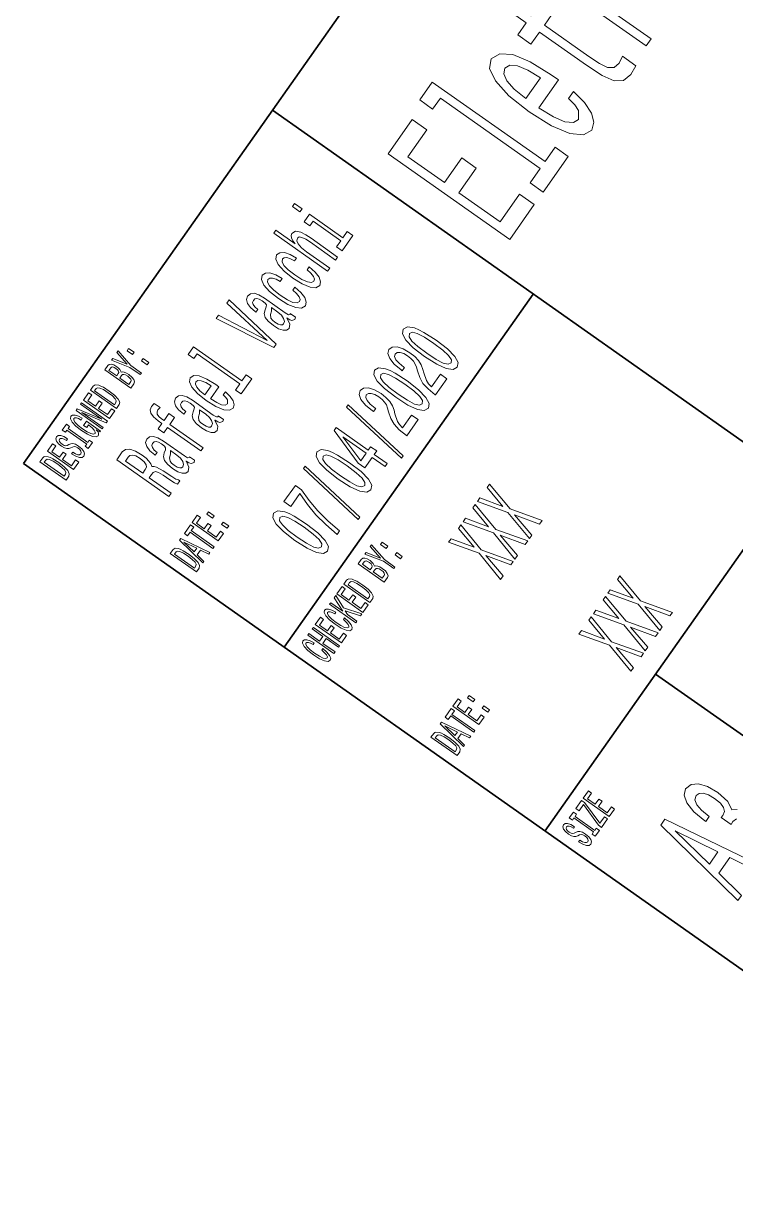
# Model space of a CAD drawing. Extents: x -102847 to 46781, y 197 to 139301.
# Drawn here: x 343 to 14575, y 37647 to 61133 of the extents above; entities that cross this region are included whole.
import ezdxf

# ---------------------------------------------------------------- set-up
doc = ezdxf.new("R2010")
doc.units = 0

# ---------------------------------------------------------------- blocks, each defined once
blk = doc.blocks.new('Eletronics Cover 2 Upper')
at = {"color": 7, "lineweight": 35}
for p, q in [((220, 10), (220, 70)), ((220, 70), (410, 70)), ((265, 14), (265, 70)), ((220, 55), (265, 55)), ((220, 40), (385, 40)), ((240, 14), (240, 40))]:
    blk.add_line(p, q, dxfattribs=at)
at = {"color": 7, "lineweight": 13}
for points in [[(221.648422, 69.418587), (221.149139, 69.418587), (221.149139, 67.918587), (221.648422, 67.918587), (221.884003, 67.966141), (222.059082, 68.110947), (222.167145, 68.346542), (222.206055, 68.668587), (222.171463, 68.997116), (222.128235, 69.126801), (222.067719, 69.230545), (221.892654, 69.371033), (221.778091, 69.405617)], [(221.633286, 69.239189), (221.797546, 69.206772), (221.909943, 69.107346), (221.976944, 68.930115), (221.998566, 68.668587), (221.974777, 68.415703), (221.907776, 68.238472), (221.793228, 68.132561), (221.633286, 68.097984), (221.350143, 68.097984), (221.350143, 69.239189)], [(222.497833, 67.918587), (223.448853, 67.918587), (223.448853, 68.100143), (222.696686, 68.100143), (222.696686, 68.60807), (223.366714, 68.60807), (223.366714, 68.78746), (222.696686, 68.78746), (222.696686, 69.23703), (223.431549, 69.23703), (223.431549, 69.418587), (222.497833, 69.418587)], [(223.911377, 68.413544), (223.714691, 68.413544), (223.757919, 68.184441), (223.865997, 68.015846), (224.032425, 67.914261), (224.257202, 67.877518), (224.479828, 67.912102), (224.646255, 68.007202), (224.752167, 68.156342), (224.791061, 68.353027), (224.758652, 68.530258), (224.667862, 68.644814), (224.520889, 68.720459), (224.324203, 68.776657), (224.155624, 68.817719), (224.045395, 68.865273), (223.982712, 68.934441), (223.963257, 69.042503), (223.982712, 69.139771), (224.03891, 69.213257), (224.125366, 69.26297), (224.244232, 69.280258), (224.36528, 69.258644), (224.460373, 69.200287), (224.523056, 69.103027), (224.553314, 68.971184), (224.75, 68.971184), (224.75, 68.975502), (224.715424, 69.178673), (224.613831, 69.329971), (224.453888, 69.425072), (224.237747, 69.457489), (224.043228, 69.425072), (223.891937, 69.33429), (223.794662, 69.193802), (223.760086, 69.012245), (223.788177, 68.850143), (223.870316, 68.739914), (224, 68.666428), (224.177231, 68.610229), (224.35231, 68.560516), (224.484146, 68.51297), (224.564117, 68.443802), (224.592224, 68.331413), (224.566284, 68.216858), (224.499283, 68.130402), (224.39769, 68.07637), (224.265854, 68.059074), (224.118881, 68.082855), (224.006485, 68.152016), (223.935165, 68.264404)], [(225.454605, 68.100143), (225.177948, 68.100143), (225.177948, 67.918587), (225.930115, 67.918587), (225.930115, 68.100143), (225.653458, 68.100143), (225.653458, 69.23703), (225.930115, 69.23703), (225.930115, 69.418587), (225.177948, 69.418587), (225.177948, 69.23703), (225.454605, 69.23703)], [(227.250717, 68.119598), (227.28746, 67.918587), (227.395538, 67.918587), (227.395538, 68.729103), (226.848709, 68.729103), (226.848709, 68.545387), (227.185883, 68.545387), (227.185883, 68.532417), (227.159943, 68.333572), (227.090775, 68.1866), (226.984863, 68.093658), (226.853027, 68.0634), (226.706055, 68.102303), (226.591492, 68.219017), (226.518005, 68.411385), (226.492081, 68.675072), (226.515854, 68.9366), (226.58934, 69.12896), (226.706055, 69.245674), (226.863831, 69.286743), (226.971909, 69.265129), (227.060516, 69.204613), (227.125366, 69.103027), (227.162109, 68.966858), (227.376083, 68.966858), (227.319885, 69.174347), (227.213974, 69.329971), (227.064835, 69.425072), (226.876801, 69.459656), (226.630402, 69.405617), (226.444519, 69.247841), (226.325653, 68.999275), (226.284576, 68.668587), (226.325653, 68.335732), (226.444519, 68.087173), (226.619598, 67.92939), (226.840057, 67.877518), (226.963257, 67.894814), (227.073486, 67.938042), (227.168594, 68.013687)], [(227.663544, 67.918587), (227.842941, 67.918587), (227.842941, 69.148415), (228.417862, 67.918587), (228.649139, 67.918587), (228.649139, 69.418587), (228.467575, 69.418587), (228.467575, 68.188759), (227.899139, 69.418587), (227.663544, 69.418587)], [(229.003601, 67.918587), (229.954605, 67.918587), (229.954605, 68.100143), (229.202454, 68.100143), (229.202454, 68.60807), (229.872482, 68.60807), (229.872482, 68.78746), (229.202454, 68.78746), (229.202454, 69.23703), (229.937317, 69.23703), (229.937317, 69.418587), (229.003601, 69.418587)], [(230.756485, 69.418587), (230.257202, 69.418587), (230.257202, 67.918587), (230.756485, 67.918587), (230.992081, 67.966141), (231.167145, 68.110947), (231.275223, 68.346542), (231.314117, 68.668587), (231.279541, 68.997116), (231.236313, 69.126801), (231.175797, 69.230545), (231.000717, 69.371033), (230.886169, 69.405617)], [(230.741348, 69.239189), (230.905624, 69.206772), (231.018005, 69.107346), (231.085022, 68.930115), (231.106628, 68.668587), (231.082855, 68.415703), (231.015854, 68.238472), (230.901291, 68.132561), (230.741348, 68.097984), (230.458221, 68.097984), (230.458221, 69.239189)], [(233.631119, 68.729103), (233.782425, 68.854469), (233.82132, 68.938759), (233.83429, 69.042503), (233.806198, 69.204613), (233.721909, 69.321327), (233.585739, 69.392647), (233.395538, 69.418587), (232.861679, 69.418587), (232.861679, 67.918587), (233.425797, 67.918587), (233.626801, 67.948845), (233.77594, 68.03746), (233.868881, 68.177956), (233.901291, 68.368156), (233.881851, 68.495674), (233.829971, 68.601585), (233.745682, 68.67939)], [(233.354462, 68.796112), (233.060516, 68.796112), (233.060516, 69.239189), (233.371765, 69.239189), (233.48848, 69.226227), (233.570602, 69.187317), (233.620316, 69.120316), (233.637604, 69.020889), (233.618164, 68.921471), (233.566284, 68.852303), (233.477661, 68.809074)], [(234.77449, 67.918587), (234.77449, 68.525932), (235.267288, 69.420746), (235.042511, 69.420746), (234.672913, 68.709656), (234.298996, 69.420746), (234.059082, 69.420746), (234.573486, 68.51297), (234.573486, 67.918587)], [(233.402023, 68.097984), (233.060516, 68.097984), (233.060516, 68.614555), (233.382568, 68.614555), (233.518738, 68.599426), (233.615997, 68.554031), (233.674347, 68.476227), (233.693802, 68.363831), (233.674347, 68.244957), (233.620316, 68.162827), (233.529541, 68.113113)], [(235.814117, 68.757202), (236.112396, 68.757202), (236.112396, 69.079247), (235.814117, 69.079247)], [(235.814117, 67.918587), (236.112396, 67.918587), (236.112396, 68.240631), (235.814117, 68.240631)], [(225.92218, 63.520172), (226.324203, 63.520172), (226.324203, 64.786743), (226.734863, 64.786743), (227.03746, 64.773773), (227.227661, 64.713257), (227.331406, 64.570602), (227.374634, 64.315559), (227.39624, 63.926514), (227.42218, 63.671471), (227.47406, 63.520172), (227.927948, 63.520172), (227.927948, 63.602306), (227.828522, 63.723343), (227.793945, 63.948128), (227.763687, 64.432274), (227.690201, 64.791069), (227.590775, 64.903458), (227.43515, 64.985588), (227.608063, 65.093658), (227.729095, 65.244957), (227.806915, 65.435158), (227.83284, 65.664261), (227.772324, 66.027374), (227.599411, 66.299713), (227.314117, 66.463974), (226.925064, 66.520172), (225.92218, 66.520172)], [(231.723343, 65.439484), (231.723343, 63.520172), (232.103745, 63.520172), (232.103745, 65.439484), (232.968292, 65.439484), (232.968292, 65.763687), (232.103745, 65.763687), (232.103745, 65.906342), (232.134003, 66.079247), (232.233429, 66.195969), (232.402008, 66.265129), (232.644089, 66.291069), (232.968292, 66.273773), (232.968292, 66.602303), (232.557632, 66.623917), (232.185867, 66.585014), (231.926498, 66.4683), (231.770889, 66.265129), (231.723343, 65.975502), (231.723343, 65.763687), (231.027374, 65.763687), (231.027374, 65.439484)], [(239.759354, 66.304031), (239.759354, 63.840057), (238.976944, 63.840057), (238.976944, 63.520172), (240.917862, 63.520172), (240.917862, 63.840057), (240.139771, 63.840057), (240.139771, 66.623917), (239.162811, 66.623917), (239.162811, 66.304031)], [(245.854462, 66.524498), (245.102295, 63.969738), (244.328522, 66.524498), (243.917862, 66.524498), (244.886154, 63.520172), (245.318436, 63.520172), (246.265121, 66.524498)], [(254.616714, 63.520172), (254.997116, 63.520172), (254.997116, 64.860229), (255.036026, 65.167145), (255.161377, 65.39193), (255.355896, 65.530258), (255.615265, 65.58213), (255.822769, 65.538902), (255.952454, 65.422188), (256.017273, 65.227661), (256.03891, 64.9683), (256.03891, 63.520172), (256.419312, 63.520172), (256.419312, 65.046112), (256.402008, 65.353027), (256.324219, 65.60807), (256.069153, 65.841499), (255.671463, 65.92363), (255.455322, 65.893372), (255.269455, 65.811241), (255.113831, 65.681557), (254.997116, 65.504318), (254.997116, 66.623917), (254.616714, 66.623917)], [(258.394806, 66.623917), (257.992798, 66.623917), (257.992798, 66.191643), (258.394806, 66.191643)], [(226.812668, 66.15274), (227.076355, 66.126801), (227.262238, 66.04467), (227.378952, 65.893372), (227.417862, 65.655617), (227.374634, 65.4049), (227.257919, 65.253601), (227.059067, 65.175789), (226.786743, 65.154175), (226.324203, 65.154175), (226.324203, 66.15274)], [(229.97261, 63.822765), (229.97261, 63.809799), (229.994232, 63.662823), (230.059067, 63.559078), (230.331406, 63.476944), (230.543213, 63.511528), (230.543213, 63.805473), (230.452438, 63.792507), (230.331406, 63.848701), (230.309784, 64.021614), (230.309784, 65.223343), (230.257919, 65.530258), (230.106628, 65.746399), (229.842926, 65.876083), (229.471176, 65.92363), (229.108063, 65.871758), (228.840057, 65.724785), (228.671463, 65.495674), (228.615265, 65.193085), (228.615265, 65.167145), (228.956772, 65.167145), (228.98703, 65.348701), (229.082123, 65.478386), (229.237747, 65.556198), (229.458206, 65.586456), (229.670029, 65.564842), (229.82132, 65.5), (229.912094, 65.387604), (229.942352, 65.231987), (229.925064, 65.05043), (229.855896, 64.959656), (229.682983, 64.916428), (229.35878, 64.881844), (228.98703, 64.804031), (228.723343, 64.665703), (228.567719, 64.44957), (228.520172, 64.129684), (228.5634, 63.844379), (228.697403, 63.632565), (228.913544, 63.498558), (229.211807, 63.451008), (229.613831, 63.541786)], [(235.177231, 63.822765), (235.177231, 63.809799), (235.198837, 63.662823), (235.263687, 63.559078), (235.536011, 63.476944), (235.747833, 63.511528), (235.747833, 63.805473), (235.657059, 63.792507), (235.536011, 63.848701), (235.514404, 64.021614), (235.514404, 65.223343), (235.462524, 65.530258), (235.311234, 65.746399), (235.047546, 65.876083), (234.675781, 65.92363), (234.312668, 65.871758), (234.044662, 65.724785), (233.876068, 65.495674), (233.819885, 65.193085), (233.819885, 65.167145), (234.161377, 65.167145), (234.191635, 65.348701), (234.286743, 65.478386), (234.442352, 65.556198), (234.662811, 65.586456), (234.874634, 65.564842), (235.025925, 65.5), (235.116714, 65.387604), (235.146973, 65.231987), (235.129669, 65.05043), (235.060516, 64.959656), (234.887604, 64.916428), (234.5634, 64.881844), (234.191635, 64.804031), (233.927948, 64.665703), (233.772324, 64.44957), (233.724777, 64.129684), (233.768005, 63.844379), (233.902008, 63.632565), (234.118149, 63.498558), (234.416412, 63.451008), (234.818436, 63.541786)], [(236.733429, 64.570602), (238.255035, 64.570602), (238.259354, 64.747841), (238.190201, 65.244957), (238, 65.616714), (237.697403, 65.841499), (237.29538, 65.92363), (236.902008, 65.837173), (236.599411, 65.5951), (236.404892, 65.201729), (236.335724, 64.682999), (236.400574, 64.151299), (236.595093, 63.762245), (236.893372, 63.520172), (237.28241, 63.438038), (237.619583, 63.494236), (237.89624, 63.641209), (238.099411, 63.874638), (238.216125, 64.185875), (237.840057, 64.185875), (237.762238, 64.01297), (237.649841, 63.883286), (237.329971, 63.779537), (237.083572, 63.827087), (236.89769, 63.978386), (236.776657, 64.224785), (236.733429, 64.557632)], [(248.188751, 63.822765), (248.188751, 63.809799), (248.210373, 63.662823), (248.275208, 63.559078), (248.547546, 63.476944), (248.759354, 63.511528), (248.759354, 63.805473), (248.668579, 63.792507), (248.547546, 63.848701), (248.525925, 64.021614), (248.525925, 65.223343), (248.47406, 65.530258), (248.322754, 65.746399), (248.059067, 65.876083), (247.687317, 65.92363), (247.324203, 65.871758), (247.056183, 65.724785), (246.887604, 65.495674), (246.831406, 65.193085), (246.831406, 65.167145), (247.172913, 65.167145), (247.203156, 65.348701), (247.298264, 65.478386), (247.453888, 65.556198), (247.674347, 65.586456), (247.886169, 65.564842), (248.03746, 65.5), (248.128235, 65.387604), (248.158493, 65.231987), (248.141205, 65.05043), (248.072037, 64.959656), (247.899124, 64.916428), (247.574921, 64.881844), (247.203156, 64.804031), (246.939468, 64.665703), (246.783859, 64.44957), (246.736298, 64.129684), (246.779541, 63.844379), (246.913544, 63.632565), (247.129669, 63.498558), (247.427948, 63.451008), (247.829971, 63.541786)], [(250.890488, 65.072044), (251.266571, 65.072044), (251.188751, 65.41787), (251.002869, 65.690201), (250.713257, 65.858788), (250.337173, 65.92363), (249.92218, 65.837173), (249.606628, 65.5951), (249.407776, 65.201729), (249.338608, 64.674355), (249.403458, 64.151299), (249.597977, 63.762245), (249.904892, 63.520172), (250.324203, 63.438038), (250.695953, 63.50288), (250.98558, 63.684437), (251.184433, 63.969738), (251.270889, 64.350143), (250.907776, 64.350143), (250.842926, 64.10807), (250.721893, 63.926514), (250.548981, 63.814121), (250.337173, 63.779537), (250.073486, 63.835735), (249.883286, 64.008644), (249.766571, 64.289627), (249.727661, 64.687317), (249.766571, 65.07637), (249.887604, 65.357346), (250.082123, 65.530258), (250.337173, 65.590775), (250.561951, 65.551872), (250.730545, 65.452446), (250.842926, 65.288185)], [(253.492798, 65.072044), (253.868866, 65.072044), (253.791061, 65.41787), (253.605179, 65.690201), (253.315552, 65.858788), (252.939484, 65.92363), (252.52449, 65.837173), (252.208923, 65.5951), (252.010086, 65.201729), (251.940918, 64.674355), (252.005753, 64.151299), (252.200287, 63.762245), (252.507202, 63.520172), (252.926514, 63.438038), (253.298264, 63.50288), (253.587891, 63.684437), (253.786743, 63.969738), (253.873199, 64.350143), (253.510086, 64.350143), (253.445236, 64.10807), (253.324203, 63.926514), (253.151291, 63.814121), (252.939484, 63.779537), (252.675781, 63.835735), (252.48558, 64.008644), (252.368866, 64.289627), (252.329971, 64.687317), (252.368866, 65.07637), (252.489914, 65.357346), (252.684433, 65.530258), (252.939484, 65.590775), (253.164261, 65.551872), (253.332855, 65.452446), (253.445236, 65.288185)], [(258.381836, 63.840057), (258.381836, 65.763687), (257.404907, 65.763687), (257.404907, 65.439484), (258.001434, 65.439484), (258.001434, 63.840057), (257.223328, 63.840057), (257.223328, 63.520172), (259.168579, 63.520172), (259.168579, 63.840057)], [(236.733429, 64.890488), (236.780975, 65.188759), (236.89769, 65.409218), (237.074921, 65.543228), (237.30835, 65.590775), (237.53746, 65.543228), (237.714691, 65.409218), (237.822754, 65.188759), (237.861664, 64.890488)], [(229.929382, 64.332855), (229.877518, 64.10807), (229.739182, 63.935158), (229.531693, 63.822765), (229.276657, 63.783859), (229.112381, 63.805473), (228.995667, 63.874638), (228.92218, 63.995678), (228.900574, 64.164261), (228.917862, 64.315559), (228.98703, 64.42363), (229.263687, 64.54467), (229.613831, 64.596542), (229.929382, 64.700287)], [(235.134003, 64.332855), (235.082123, 64.10807), (234.943802, 63.935158), (234.736298, 63.822765), (234.481262, 63.783859), (234.317001, 63.805473), (234.200287, 63.874638), (234.126801, 63.995678), (234.105179, 64.164261), (234.122467, 64.315559), (234.191635, 64.42363), (234.468292, 64.54467), (234.818436, 64.596542), (235.134003, 64.700287)], [(248.145523, 64.332855), (248.093658, 64.10807), (247.955322, 63.935158), (247.747833, 63.822765), (247.492783, 63.783859), (247.328522, 63.805473), (247.211807, 63.874638), (247.138321, 63.995678), (247.116714, 64.164261), (247.134003, 64.315559), (247.203156, 64.42363), (247.479828, 64.54467), (247.829971, 64.596542), (248.145523, 64.700287)], [(268.233459, 57.380402), (272.671478, 57.380402), (272.671478, 58.227665), (269.161407, 58.227665), (269.161407, 60.59798), (272.288208, 60.59798), (272.288208, 61.435158), (269.161407, 61.435158), (269.161407, 63.533138), (272.59079, 63.533138), (272.59079, 64.380402), (268.233459, 64.380402)], [(276.100891, 63.87608), (276.100891, 58.126801), (274.275238, 58.126801), (274.275238, 57.380402), (278.804047, 57.380402), (278.804047, 58.126801), (276.988495, 58.126801), (276.988495, 64.622475), (274.708954, 64.622475), (274.708954, 63.87608)], [(287.670044, 61.858788), (287.670044, 59.145531), (287.73056, 58.268009), (288.013, 57.662823), (288.57782, 57.309795), (289.536041, 57.188759), (290.585022, 57.239193), (290.585022, 58.00576), (289.818451, 57.945244), (289.122498, 58.025936), (288.749298, 58.278095), (288.587921, 58.701729), (288.557648, 59.296829), (288.557648, 61.858788), (290.585022, 61.858788), (290.585022, 62.615273), (288.557648, 62.615273), (288.557648, 64.198845), (287.670044, 64.198845), (287.670044, 62.615273), (286.136902, 62.615273), (286.136902, 61.858788)], [(281.184448, 59.831409), (284.734894, 59.831409), (284.744965, 60.244953), (284.583588, 61.404896), (284.139801, 62.272331), (283.433746, 62.796829), (282.495697, 62.988472), (281.57782, 62.786743), (280.871765, 62.221901), (280.417877, 61.304031), (280.2565, 60.093658), (280.407806, 58.853024), (280.861694, 57.945244), (281.557648, 57.380402), (282.465454, 57.188759), (283.252197, 57.319881), (283.897705, 57.662823), (284.371765, 58.207493), (284.644104, 58.933716), (283.766602, 58.933716), (283.585022, 58.530258), (283.322784, 58.227665), (282.576385, 57.985588), (282.001465, 58.096539), (281.567749, 58.449566), (281.285309, 59.024494), (281.184448, 59.801151)], [(292.884735, 57.380402), (293.772369, 57.380402), (293.772369, 60.476944), (293.863129, 61.223343), (294.135468, 61.757923), (294.579285, 62.080688), (295.174377, 62.191643), (295.618164, 62.121037), (295.951019, 61.919308), (296.152771, 61.576366), (296.223358, 61.112389), (297.121063, 61.112389), (297.000031, 61.929394), (296.667175, 62.514408), (296.112427, 62.867432), (295.355927, 62.988472), (294.841522, 62.90778), (294.397705, 62.706051), (294.004333, 62.36311), (293.69165, 61.899132), (293.69165, 62.796829), (292.884735, 62.796829)], [(221.648422, 61.918587), (221.149139, 61.918587), (221.149139, 60.418587), (221.648422, 60.418587), (221.884003, 60.466137), (222.059082, 60.61095), (222.167145, 60.846542), (222.206055, 61.168587), (222.171463, 61.497116), (222.128235, 61.626801), (222.067719, 61.730545), (221.892654, 61.871037), (221.778091, 61.905617)], [(222.294662, 60.418587), (222.493515, 60.418587), (222.651291, 60.859509), (223.25, 60.859509), (223.407776, 60.418587), (223.610947, 60.418587), (223.061966, 61.92075), (222.841492, 61.92075)], [(224.153458, 60.418587), (224.35231, 60.418587), (224.35231, 61.73703), (224.806198, 61.73703), (224.806198, 61.918587), (223.697403, 61.918587), (223.697403, 61.73703), (224.153458, 61.73703)], [(225.100143, 60.418587), (226.051147, 60.418587), (226.051147, 60.600143), (225.298996, 60.600143), (225.298996, 61.108067), (225.969025, 61.108067), (225.969025, 61.287464), (225.298996, 61.287464), (225.298996, 61.73703), (226.033859, 61.73703), (226.033859, 61.918587), (225.100143, 61.918587)], [(281.184448, 60.577808), (281.29541, 61.273773), (281.567749, 61.788181), (281.981293, 62.100861), (282.52597, 62.211815), (283.060547, 62.100861), (283.474091, 61.788181), (283.726257, 61.273773), (283.817017, 60.577808)], [(221.633286, 61.739193), (221.797546, 61.706772), (221.909943, 61.607349), (221.976944, 61.430115), (221.998566, 61.168587), (221.974777, 60.915707), (221.907776, 60.738472), (221.793228, 60.632565), (221.633286, 60.59798), (221.350143, 60.59798), (221.350143, 61.739193)], [(222.720459, 61.043228), (222.951736, 61.704609), (223.182999, 61.043228)], [(226.706055, 61.257202), (227.004318, 61.257202), (227.004318, 61.57925), (226.706055, 61.57925)], [(226.706055, 60.418587), (227.004318, 60.418587), (227.004318, 60.740631), (226.706055, 60.740631)], [(229.747833, 57.485592), (229.812668, 56.806915), (230.015839, 56.322765), (230.340042, 56.028816), (230.789612, 55.933716), (231.234863, 56.028816), (231.559067, 56.322765), (231.757919, 56.806915), (231.827087, 57.485592), (231.757919, 58.159943), (231.675781, 58.427952), (231.559067, 58.648415), (231.234863, 58.942364), (230.789612, 59.041786), (230.340042, 58.942364), (230.015839, 58.644093), (229.812668, 58.159943)], [(230.162811, 57.485592), (230.197403, 58.008644), (230.305466, 58.384727), (230.499985, 58.605186), (230.789612, 58.682995), (231.074921, 58.605186), (231.26944, 58.384727), (231.377518, 58.008644), (231.412094, 57.485592), (231.377518, 56.958214), (231.26944, 56.58213), (231.074921, 56.361671), (230.789612, 56.288185), (230.499985, 56.361671), (230.305466, 56.58213), (230.197403, 56.958214)], [(232.791061, 56.020172), (233.227661, 56.020172), (233.370316, 56.733429), (233.621033, 57.399136), (233.975494, 58.017292), (234.438034, 58.596542), (234.438034, 58.95533), (232.380402, 58.95533), (232.380402, 58.561958), (234.023041, 58.561958), (233.547546, 57.978386), (233.188751, 57.368874), (232.938034, 56.720459)], [(235.31987, 55.618156), (235.618149, 55.618156), (236.664261, 59.102306), (236.361664, 59.102306)], [(237.554749, 57.485592), (237.619583, 56.806915), (237.822754, 56.322765), (238.146973, 56.028816), (238.596527, 55.933716), (239.041779, 56.028816), (239.365982, 56.322765), (239.564835, 56.806915), (239.634003, 57.485592), (239.564835, 58.159943), (239.482697, 58.427952), (239.365982, 58.648415), (239.041779, 58.942364), (238.596527, 59.041786), (238.146973, 58.942364), (237.822754, 58.644093), (237.619583, 58.159943)], [(237.969727, 57.485592), (238.004318, 58.008644), (238.112381, 58.384727), (238.306915, 58.605186), (238.596527, 58.682995), (238.881836, 58.605186), (239.076355, 58.384727), (239.184433, 58.008644), (239.219009, 57.485592), (239.184433, 56.958214), (239.076355, 56.58213), (238.881836, 56.361671), (238.596527, 56.288185), (238.306915, 56.361671), (238.112381, 56.58213), (238.004318, 56.958214)], [(241.436584, 56.020172), (241.825638, 56.020172), (241.825638, 56.763687), (242.253601, 56.763687), (242.253601, 57.109509), (241.825638, 57.109509), (241.825638, 58.95533), (241.432266, 58.95533), (240.118149, 57.144093), (240.118149, 56.763687), (241.436584, 56.763687)], [(243.126801, 55.618156), (243.425064, 55.618156), (244.471176, 59.102306), (244.168579, 59.102306)], [(245.348694, 56.020172), (247.41066, 56.020172), (247.41066, 56.39193), (245.780975, 56.39193), (245.87175, 56.5951), (246.027374, 56.763687), (246.507202, 57.070606), (246.762238, 57.200287), (247.047546, 57.386166), (247.250717, 57.602306), (247.367432, 57.857349), (247.41066, 58.146973), (247.337173, 58.510086), (247.134003, 58.795387), (246.822754, 58.976944), (246.420746, 59.041786), (246.005753, 58.9683), (245.690186, 58.765129), (245.48703, 58.440922), (245.417862, 58.012966), (245.417862, 57.95245), (245.811234, 57.95245), (245.811234, 57.98703), (245.850128, 58.280979), (245.966858, 58.497116), (246.152725, 58.635445), (246.399124, 58.682995), (246.649841, 58.639771), (246.835724, 58.5317), (246.956757, 58.363113), (247, 58.151295), (246.969727, 57.95245), (246.887604, 57.783859), (246.749268, 57.636887), (246.559067, 57.507202), (246.304031, 57.368874), (245.880402, 57.100864), (245.582123, 56.815559), (245.404892, 56.469738), (245.348694, 56.033142)], [(247.963974, 57.485592), (248.028809, 56.806915), (248.231979, 56.322765), (248.556183, 56.028816), (249.005753, 55.933716), (249.451004, 56.028816), (249.775208, 56.322765), (249.97406, 56.806915), (250.043213, 57.485592), (249.97406, 58.159943), (249.891922, 58.427952), (249.775208, 58.648415), (249.451004, 58.942364), (249.005753, 59.041786), (248.556183, 58.942364), (248.231979, 58.644093), (248.028809, 58.159943)], [(248.378952, 57.485592), (248.413544, 58.008644), (248.521606, 58.384727), (248.716125, 58.605186), (249.005753, 58.682995), (249.291061, 58.605186), (249.48558, 58.384727), (249.593658, 58.008644), (249.628235, 57.485592), (249.593658, 56.958214), (249.48558, 56.58213), (249.291061, 56.361671), (249.005753, 56.288185), (248.716125, 56.361671), (248.521606, 56.58213), (248.413544, 56.958214)], [(250.553314, 56.020172), (252.615265, 56.020172), (252.615265, 56.39193), (250.98558, 56.39193), (251.076355, 56.5951), (251.231979, 56.763687), (251.711807, 57.070606), (251.966858, 57.200287), (252.252151, 57.386166), (252.455322, 57.602306), (252.572037, 57.857349), (252.615265, 58.146973), (252.541779, 58.510086), (252.338608, 58.795387), (252.027374, 58.976944), (251.625351, 59.041786), (251.210373, 58.9683), (250.894806, 58.765129), (250.691635, 58.440922), (250.622467, 58.012966), (250.622467, 57.95245), (251.015839, 57.95245), (251.015839, 57.98703), (251.054749, 58.280979), (251.171463, 58.497116), (251.357346, 58.635445), (251.603745, 58.682995), (251.854462, 58.639771), (252.040344, 58.5317), (252.161377, 58.363113), (252.204605, 58.151295), (252.174347, 57.95245), (252.092209, 57.783859), (251.953888, 57.636887), (251.763687, 57.507202), (251.508636, 57.368874), (251.085007, 57.100864), (250.786743, 56.815559), (250.609497, 56.469738), (250.553314, 56.033142)], [(253.168579, 57.485592), (253.233429, 56.806915), (253.4366, 56.322765), (253.760803, 56.028816), (254.210373, 55.933716), (254.655609, 56.028816), (254.979828, 56.322765), (255.178665, 56.806915), (255.247833, 57.485592), (255.178665, 58.159943), (255.096542, 58.427952), (254.979828, 58.648415), (254.655609, 58.942364), (254.210373, 59.041786), (253.760803, 58.942364), (253.4366, 58.644093), (253.233429, 58.159943)], [(253.583572, 57.485592), (253.618149, 58.008644), (253.726227, 58.384727), (253.920746, 58.605186), (254.210373, 58.682995), (254.495667, 58.605186), (254.690201, 58.384727), (254.798264, 58.008644), (254.832855, 57.485592), (254.798264, 56.958214), (254.690201, 56.58213), (254.495667, 56.361671), (254.210373, 56.288185), (253.920746, 56.361671), (253.726227, 56.58213), (253.618149, 56.958214)], [(240.481262, 57.109509), (241.436584, 58.453888), (241.436584, 57.109509)], [(222.000717, 53.476223), (221.957489, 53.294666), (221.886169, 53.164986), (221.786743, 53.085014), (221.670029, 53.059078), (221.529541, 53.09798), (221.419312, 53.214695), (221.345825, 53.4049), (221.322052, 53.668587), (221.345825, 53.930115), (221.417145, 54.122478), (221.527374, 54.239193), (221.670029, 54.280258), (221.773773, 54.258644), (221.862396, 54.198124), (221.931549, 54.100864), (221.979111, 53.966858), (222.184433, 53.966858), (222.119598, 54.172188), (222.007202, 54.327808), (221.853745, 54.425072), (221.670029, 54.459652), (221.440918, 54.405617), (221.265854, 54.254322), (221.153458, 54.005764), (221.114548, 53.668587), (221.153458, 53.331409), (221.265854, 53.082851), (221.440918, 52.929394), (221.670029, 52.877522), (221.871033, 52.918587), (222.033142, 53.033138), (222.14769, 53.22118), (222.208206, 53.476223)], [(222.450287, 52.918587), (222.651291, 52.918587), (222.651291, 53.623199), (223.252167, 53.623199), (223.252167, 52.918587), (223.451004, 52.918587), (223.451004, 54.418587), (223.252167, 54.418587), (223.252167, 53.806915), (222.651291, 53.806915), (222.651291, 54.418587), (222.450287, 54.418587)], [(223.798996, 52.918587), (224.75, 52.918587), (224.75, 53.100143), (223.997833, 53.100143), (223.997833, 53.608067), (224.667862, 53.608067), (224.667862, 53.787464), (223.997833, 53.787464), (223.997833, 54.23703), (224.732712, 54.23703), (224.732712, 54.418587), (223.798996, 54.418587)], [(225.904175, 53.476223), (225.860947, 53.294666), (225.789627, 53.164986), (225.690201, 53.085014), (225.573486, 53.059078), (225.432999, 53.09798), (225.322769, 53.214695), (225.249283, 53.4049), (225.22551, 53.668587), (225.249283, 53.930115), (225.320602, 54.122478), (225.430832, 54.239193), (225.573486, 54.280258), (225.677231, 54.258644), (225.765854, 54.198124), (225.835022, 54.100864), (225.882568, 53.966858), (226.087891, 53.966858), (226.023056, 54.172188), (225.91066, 54.327808), (225.757202, 54.425072), (225.573486, 54.459652), (225.344376, 54.405617), (225.169312, 54.254322), (225.056915, 54.005764), (225.018005, 53.668587), (225.056915, 53.331409), (225.169312, 53.082851), (225.344376, 52.929394), (225.573486, 52.877522), (225.77449, 52.918587), (225.9366, 53.033138), (226.051147, 53.22118), (226.111679, 53.476223)], [(226.386169, 52.918587), (226.585022, 52.918587), (226.585022, 53.45245), (226.762253, 53.642651), (227.265854, 52.918587), (227.507919, 52.918587), (226.90274, 53.787464), (227.490631, 54.418587), (227.226944, 54.418587), (226.585022, 53.724781), (226.585022, 54.418587), (226.386169, 54.418587)], [(227.702454, 52.918587), (228.653458, 52.918587), (228.653458, 53.100143), (227.901291, 53.100143), (227.901291, 53.608067), (228.57132, 53.608067), (228.57132, 53.787464), (227.901291, 53.787464), (227.901291, 54.23703), (228.636169, 54.23703), (228.636169, 54.418587), (227.702454, 54.418587)], [(229.455338, 54.418587), (228.956055, 54.418587), (228.956055, 52.918587), (229.455338, 52.918587), (229.690918, 52.966137), (229.865997, 53.11095), (229.97406, 53.346542), (230.01297, 53.668587), (229.978394, 53.997116), (229.935165, 54.126801), (229.874634, 54.230545), (229.69957, 54.371037), (229.585022, 54.405617)], [(229.440201, 54.239193), (229.604462, 54.206772), (229.716858, 54.107349), (229.783859, 53.930115), (229.805481, 53.668587), (229.781708, 53.415707), (229.714691, 53.238472), (229.600143, 53.132565), (229.440201, 53.09798), (229.157059, 53.09798), (229.157059, 54.239193)], [(232.329971, 53.729107), (232.481262, 53.854465), (232.520172, 53.938759), (232.533142, 54.042507), (232.505051, 54.204609), (232.420746, 54.321323), (232.284576, 54.392651), (232.094376, 54.418587), (231.560516, 54.418587), (231.560516, 52.918587), (232.124634, 52.918587), (232.325653, 52.948845), (232.474792, 53.037464), (232.567719, 53.177952), (232.600143, 53.368153), (232.580688, 53.495678), (232.528824, 53.601585), (232.444519, 53.679394)], [(232.053314, 53.796108), (231.759369, 53.796108), (231.759369, 54.239193), (232.070602, 54.239193), (232.187317, 54.226223), (232.269455, 54.187317), (232.319168, 54.120316), (232.336456, 54.020893), (232.317001, 53.921467), (232.265137, 53.852303), (232.176514, 53.809078)], [(233.473343, 52.918587), (233.473343, 53.525936), (233.966141, 54.42075), (233.741364, 54.42075), (233.371765, 53.709652), (232.997833, 54.42075), (232.757919, 54.42075), (233.272339, 53.512966), (233.272339, 52.918587)], [(232.100861, 53.09798), (231.759369, 53.09798), (231.759369, 53.614552), (232.081421, 53.614552), (232.217575, 53.599422), (232.31485, 53.554035), (232.373199, 53.476223), (232.392654, 53.363831), (232.373199, 53.244957), (232.319168, 53.162823), (232.228394, 53.11311)], [(234.51297, 53.757202), (234.811249, 53.757202), (234.811249, 54.07925), (234.51297, 54.07925)], [(234.51297, 52.918587), (234.811249, 52.918587), (234.811249, 53.240631), (234.51297, 53.240631)], [(238.752167, 48.520172), (239.206055, 48.520172), (239.893372, 49.734871), (240.593658, 48.520172), (241.05188, 48.520172), (240.113831, 50.0634), (241.004318, 51.524494), (240.567719, 51.524494), (239.906342, 50.413544), (239.257919, 51.524494), (238.804031, 51.524494), (239.690201, 50.059078)], [(241.354462, 48.520172), (241.808365, 48.520172), (242.495682, 49.734871), (243.195969, 48.520172), (243.654175, 48.520172), (242.716141, 50.0634), (243.606628, 51.524494), (243.170029, 51.524494), (242.508652, 50.413544), (241.860229, 51.524494), (241.406342, 51.524494), (242.292511, 50.059078)], [(243.956772, 48.520172), (244.41066, 48.520172), (245.097977, 49.734871), (245.798279, 48.520172), (246.256485, 48.520172), (245.318451, 50.0634), (246.208939, 51.524494), (245.772339, 51.524494), (245.110947, 50.413544), (244.46254, 51.524494), (244.008652, 51.524494), (244.894806, 50.059078)], [(221.648422, 46.918587), (221.149139, 46.918587), (221.149139, 45.418587), (221.648422, 45.418587), (221.884003, 45.466137), (222.059082, 45.61095), (222.167145, 45.846542), (222.206055, 46.168587), (222.171463, 46.497116), (222.128235, 46.626801), (222.067719, 46.730545), (221.892654, 46.871037), (221.778091, 46.905617)], [(221.633286, 46.739193), (221.797546, 46.706772), (221.909943, 46.607349), (221.976944, 46.430115), (221.998566, 46.168587), (221.974777, 45.915707), (221.907776, 45.738472), (221.793228, 45.632565), (221.633286, 45.59798), (221.350143, 45.59798), (221.350143, 46.739193)], [(222.294662, 45.418587), (222.493515, 45.418587), (222.651291, 45.859509), (223.25, 45.859509), (223.407776, 45.418587), (223.610947, 45.418587), (223.061966, 46.92075), (222.841492, 46.92075)], [(222.720459, 46.043228), (222.951736, 46.704609), (223.182999, 46.043228)], [(224.153458, 45.418587), (224.35231, 45.418587), (224.35231, 46.73703), (224.806198, 46.73703), (224.806198, 46.918587), (223.697403, 46.918587), (223.697403, 46.73703), (224.153458, 46.73703)], [(225.100143, 45.418587), (226.051147, 45.418587), (226.051147, 45.600143), (225.298996, 45.600143), (225.298996, 46.108067), (225.969025, 46.108067), (225.969025, 46.287464), (225.298996, 46.287464), (225.298996, 46.73703), (226.033859, 46.73703), (226.033859, 46.918587), (225.100143, 46.918587)], [(226.706055, 46.257202), (227.004318, 46.257202), (227.004318, 46.57925), (226.706055, 46.57925)], [(226.706055, 45.418587), (227.004318, 45.418587), (227.004318, 45.740631), (226.706055, 45.740631)], [(238.752167, 41.020172), (239.206055, 41.020172), (239.893372, 42.234871), (240.593658, 41.020172), (241.05188, 41.020172), (240.113831, 42.5634), (241.004318, 44.024494), (240.567719, 44.024494), (239.906342, 42.913544), (239.257919, 44.024494), (238.804031, 44.024494), (239.690201, 42.559078)], [(241.354462, 41.020172), (241.808365, 41.020172), (242.495682, 42.234871), (243.195969, 41.020172), (243.654175, 41.020172), (242.716141, 42.5634), (243.606628, 44.024494), (243.170029, 44.024494), (242.508652, 42.913544), (241.860229, 44.024494), (241.406342, 44.024494), (242.292511, 42.559078)], [(243.956772, 41.020172), (244.41066, 41.020172), (245.097977, 42.234871), (245.798279, 41.020172), (246.256485, 41.020172), (245.318451, 42.5634), (246.208939, 44.024494), (245.772339, 44.024494), (245.110947, 42.913544), (244.46254, 44.024494), (244.008652, 44.024494), (244.894806, 42.559078)], [(221.309082, 38.413544), (221.112396, 38.413544), (221.155624, 38.184437), (221.263687, 38.01585), (221.430115, 37.914265), (221.654892, 37.877522), (221.877518, 37.912102), (222.043945, 38.007202), (222.149857, 38.156338), (222.188766, 38.353024), (222.156342, 38.530258), (222.065567, 38.64481), (221.918594, 38.720459), (221.721909, 38.776657), (221.553314, 38.817722), (221.443085, 38.865273), (221.380402, 38.934437), (221.360947, 39.042507), (221.380402, 39.139767), (221.4366, 39.213257), (221.523056, 39.262966), (221.641937, 39.280258), (221.76297, 39.258644), (221.858063, 39.200287), (221.920746, 39.103024), (221.951004, 38.97118), (222.14769, 38.97118), (222.14769, 38.975502), (222.113113, 39.178673), (222.01152, 39.329971), (221.851578, 39.425072), (221.635452, 39.457493), (221.440918, 39.425072), (221.289627, 39.334293), (221.192368, 39.193802), (221.157776, 39.012245), (221.185883, 38.850143), (221.268005, 38.739914), (221.39769, 38.666424), (221.574921, 38.610229), (221.75, 38.560516), (221.881851, 38.512966), (221.961823, 38.443802), (221.989914, 38.331409), (221.963974, 38.216858), (221.896973, 38.130402), (221.795395, 38.076366), (221.663544, 38.059078), (221.516571, 38.082851), (221.404175, 38.152016), (221.332855, 38.264408)], [(222.85231, 38.100143), (222.575653, 38.100143), (222.575653, 37.918587), (223.327805, 37.918587), (223.327805, 38.100143), (223.051147, 38.100143), (223.051147, 39.23703), (223.327805, 39.23703), (223.327805, 39.418587), (222.575653, 39.418587), (222.575653, 39.23703), (222.85231, 39.23703)], [(223.714691, 37.918587), (224.791061, 37.918587), (224.791061, 38.100143), (223.952454, 38.100143), (224.791061, 39.247837), (224.791061, 39.418587), (223.773056, 39.418587), (223.773056, 39.23703), (224.566284, 39.23703), (223.714691, 38.091496)], [(225.100143, 37.918587), (226.051147, 37.918587), (226.051147, 38.100143), (225.298996, 38.100143), (225.298996, 38.608067), (225.969025, 38.608067), (225.969025, 38.787464), (225.298996, 38.787464), (225.298996, 39.23703), (226.033859, 39.23703), (226.033859, 39.418587), (225.100143, 39.418587)], [(225.64122, 30.700289), (226.304031, 30.700289), (226.829971, 32.170029), (228.825653, 32.170029), (229.351593, 30.700289), (230.028824, 30.700289), (228.198853, 35.707493), (227.463974, 35.707493)], [(227.060516, 32.782421), (227.831421, 34.987034), (228.60231, 32.782421)]]:
    blk.add_lwpolyline(points, close=True, dxfattribs=at)
blk.add_lwpolyline([(233.371765, 33.185879), (233.02594, 33.380405), (233.494232, 33.769455), (233.659943, 34.38905), (233.55188, 34.951008), (233.242081, 35.37608), (232.737747, 35.642651), (232.046112, 35.736313), (231.39769, 35.621037), (230.900574, 35.304035), (230.57637, 34.799713), (230.468307, 34.129684), (230.468307, 34.07925), (231.109512, 34.07925), (231.167145, 34.540348), (231.354462, 34.871758), (231.657059, 35.073486), (232.082138, 35.145535), (232.456772, 35.087898), (232.730545, 34.9366), (232.896255, 34.691643), (232.96109, 34.360229), (232.896255, 34.007206), (232.723343, 33.769455), (232.420746, 33.625362), (232.010086, 33.582134), (231.729111, 33.589336), (231.729111, 33.020172), (232.082138, 33.034584), (232.536026, 32.969742)], dxfattribs=at)

msp = doc.modelspace()

# ---------------------------------------------------------------- block references
at = {"xscale": 191.9987919355817, "yscale": 424.9905550316047, "zscale": 191.9987919355817, "rotation": 54.82461164943881}
msp.add_blockref('Eletronics Cover 2 Upper', (326.41, 672.259), dxfattribs=at)

doc.saveas('drawing.dxf')
